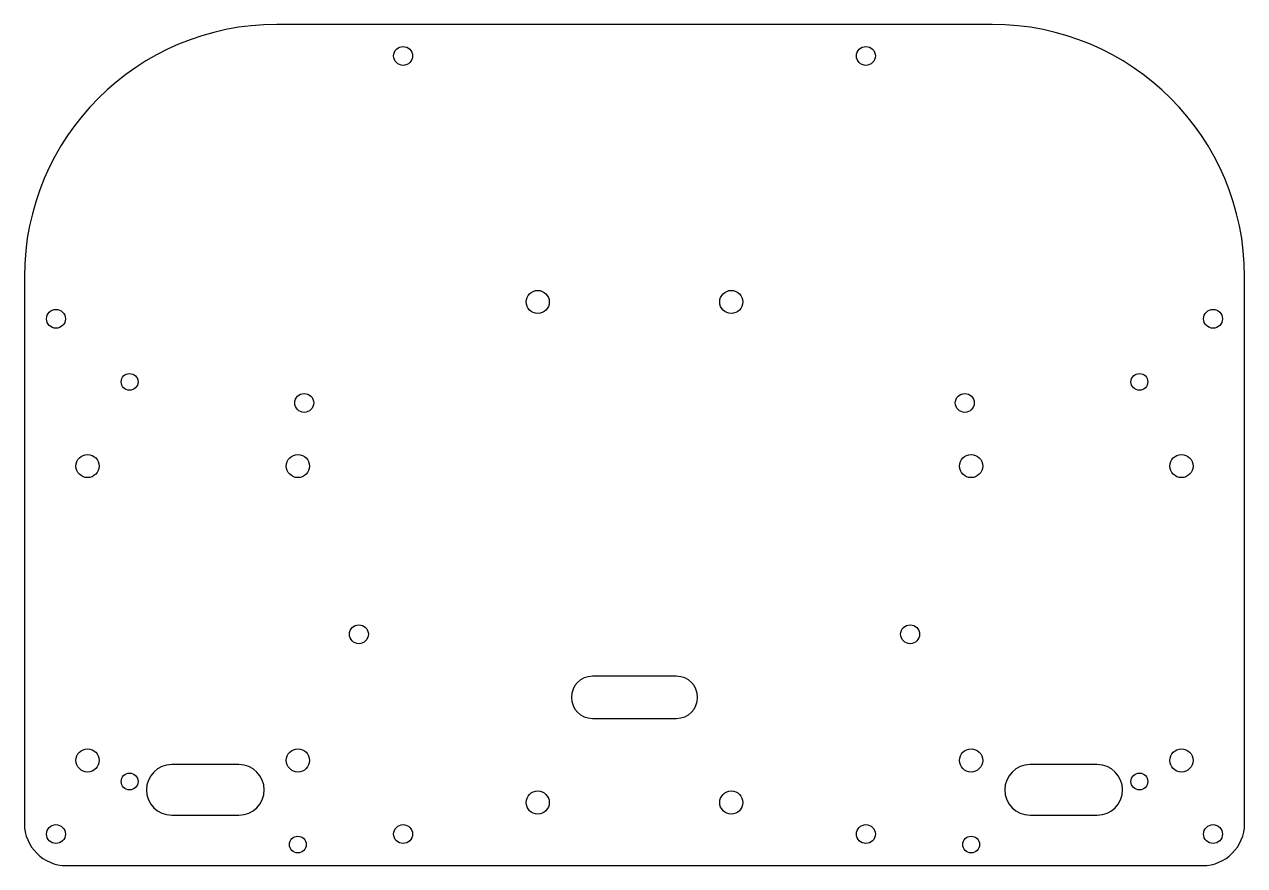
# Model space of a CAD drawing. Header units: millimetres. Extents: x -145 to 145, y -100 to 100.
import ezdxf

# ---------------------------------------------------------------- set-up
doc = ezdxf.new("R2010")
doc.units = ezdxf.units.MM

msp = doc.modelspace()

# ---------------------------------------------------------------- linework, layer by layer
at = {"color": 7, "linetype": 'Continuous', "lineweight": 25}
for p, q in [((85, 100), (-85, 100)), ((-145, 40), (-145, -90)), ((145, -90), (145, 40)), ((10, -55), (-10, -55)), ((-10, -65), (10, -65)), ((-94, -76), (-110, -76)), ((110, -76), (94, -76)), ((-110, -88), (-94, -88)), ((94, -88), (110, -88)), ((-135, -100), (135, -100))]:
    msp.add_line(p, q, dxfattribs=at)
for centre, radius in [((-55, 92.5), 2.25), ((55, 92.5), 2.25), ((-23, 34), 2.75), ((23, 34), 2.75), ((-137.5, 30), 2.25), ((137.5, 30), 2.25), ((-120, 15), 2), ((120, 15), 2), ((-78.5, 10), 2.25), ((78.5, 10), 2.25), ((-130, -5), 2.75), ((-80, -5), 2.75), ((80, -5), 2.75), ((130, -5), 2.75), ((-65.5, -45), 2.25), ((65.5, -45), 2.25), ((-130, -75), 2.75), ((-80, -75), 2.75), ((80, -75), 2.75), ((130, -75), 2.75), ((-120, -80), 2), ((120, -80), 2), ((-23, -85), 2.75), ((23, -85), 2.75), ((-137.5, -92.5), 2.25), ((-55, -92.5), 2.25), ((55, -92.5), 2.25), ((137.5, -92.5), 2.25), ((-80, -95), 2), ((80, -95), 2)]:
    msp.add_circle(centre, radius, dxfattribs=at)
for centre, radius, start, end in [((-85, 40), 60, 90, 180), ((85, 40), 60, 0, 90), ((-10, -60), 5, 90, 270), ((10, -60), 5, 270, 90), ((-110, -82), 6, 90, 270), ((-94, -82), 6, 270, 90), ((94, -82), 6, 90, 270), ((110, -82), 6, 270, 90), ((-135, -90), 10, 180, 270), ((135, -90), 10, 270, 0)]:
    msp.add_arc(centre, radius, start, end, dxfattribs=at)

doc.saveas('drawing.dxf')
